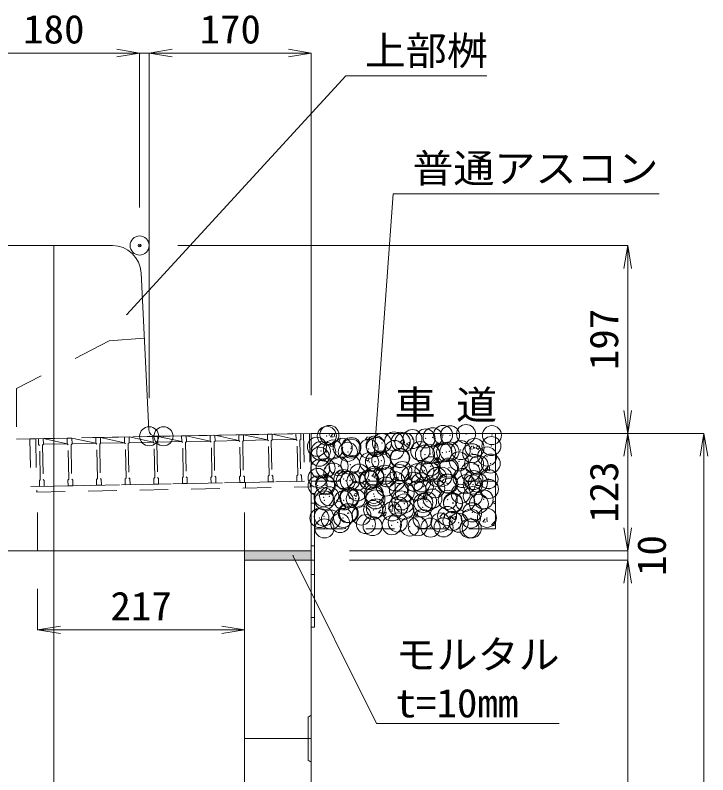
# Model space of a CAD drawing. Units: millimetres at full size. Extents: x 171976 to 209231, y 872007 to 885239.
# Drawn here: x 178186 to 178912, y 882587 to 883384 of the extents above; entities that cross this region are included whole.
import ezdxf
from ezdxf.enums import TextEntityAlignment as Align

# ---------------------------------------------------------------- set-up
doc = ezdxf.new("R2010")
doc.units = ezdxf.units.MM
doc.header["$LTSCALE"] = 40
doc.header["$PDMODE"] = 32
doc.header["$PDSIZE"] = 20
for name, pattern in [('USER1', [2, 1, -1]), ('USER3', [1.35, 0.75, -0.6]), ('USER4', [1.35, 0.75, -0.6])]:
    doc.linetypes.add(name, pattern=pattern)
for name, color, linetype, lineweight in [('0_2', 7, 'Continuous', 20), ('グレーチング', 7, 'USER3', 5), ('ジョイント', 7, 'Continuous', 9), ('ハッチング', 7, 'Continuous', 5), ('モルタル', 7, 'Continuous', 9), ('作業エリア', 11, 'Continuous', 13), ('受枠', 3, 'USER3', 9), ('寸法線', 7, 'Continuous', 13), ('本体', 2, 'Continuous', 13), ('補助線', 8, 'Continuous', 5)]:
    doc.layers.add(name, color=color, linetype=linetype, lineweight=lineweight)
doc.styles.add('ＭＳ 明朝', font='')
doc.styles.get('ＭＳ 明朝').set_extended_font_data('MS Mincho')

# ---------------------------------------------------------------- blocks, each defined once
blk = doc.blocks.new('open_arrow')
at = {"color": 0, "linetype": 'Continuous', "lineweight": -2}
blk.add_lwpolyline([(7.5, 1.25), (0, 0), (7.5, -1.25)], dxfattribs=at)

msp = doc.modelspace()

# ---------------------------------------------------------------- hatches: boundary and pattern name
at = {"layer": 'モルタル'}
msp.add_hatch(color=256, dxfattribs=at).paths.add_polyline_path([(178496.24, 882812.29), (178496.24, 882822.29), (178426.24, 882822.29), (178426.24, 882812.29)])

# ---------------------------------------------------------------- linework, layer by layer
at = {"layer": '0_2'}
msp.add_line((178496.24, 882945.29), (178689.24, 882945.29), dxfattribs=at)
at = {"layer": '0_2', "linetype": 'USER4', "lineweight": 5}
for p, q in [((178496.24, 882895.29), (178689.24, 882895.29)), ((178499.44, 882845.29), (178689.24, 882845.29))]:
    msp.add_line(p, q, dxfattribs=at)
at = {"layer": 'グレーチング'}
for p, q in [((178210.21, 882939.75), (178485.16, 882945.07)), ((178420.29, 882937.81), (178395.18, 882943.33)), ((178450.28, 882938.39), (178425.17, 882943.91)), ((178480.28, 882938.98), (178455.17, 882944.49)), ((178240.32, 882934.33), (178215.21, 882939.85)), ((178270.32, 882934.91), (178245.21, 882940.43)), ((178300.31, 882935.49), (178275.2, 882941.01)), ((178300.31, 882935.49), (178275.32, 882935.01)), ((178330.31, 882936.07), (178305.2, 882941.59)), ((178330.31, 882936.07), (178305.31, 882935.59)), ((178360.3, 882936.65), (178335.19, 882942.17)), ((178360.3, 882936.65), (178335.31, 882936.17)), ((178390.3, 882937.23), (178365.18, 882942.75)), ((178390.3, 882937.23), (178365.3, 882936.75)), ((178420.29, 882937.81), (178395.29, 882937.33)), ((178450.28, 882938.39), (178425.29, 882937.91)), ((178480.28, 882938.98), (178455.28, 882938.49)), ((178240.32, 882934.33), (178215.33, 882933.85)), ((178270.32, 882934.91), (178245.32, 882934.43)), ((178211.18, 882889.76), (178486.13, 882895.08))]:
    msp.add_line(p, q, dxfattribs=at)
for points in [[(178392.01, 882900.26), (178391.31, 882936.25), (178390.3, 882937.23), (178390.18, 882943.23), (178395.18, 882943.33), (178395.29, 882937.33), (178394.31, 882936.31), (178395.01, 882900.32), (178396.03, 882899.34), (178396.15, 882893.34), (178391.15, 882893.24), (178391.03, 882899.24)], [(178425.29, 882937.91), (178424.31, 882936.89), (178425.01, 882900.9), (178426.02, 882899.92), (178426.14, 882893.92), (178421.14, 882893.82), (178421.03, 882899.82), (178422.01, 882900.84), (178421.31, 882936.83), (178420.29, 882937.81), (178420.17, 882943.81), (178425.17, 882943.91)], [(178455.28, 882938.49), (178454.3, 882937.47), (178455, 882901.48), (178456.02, 882900.5), (178456.13, 882894.5), (178451.14, 882894.4), (178451.02, 882900.4), (178452, 882901.42), (178451.3, 882937.41), (178450.28, 882938.39), (178450.17, 882944.39), (178455.17, 882944.49)], [(178481.13, 882894.98), (178481.01, 882900.98), (178481.99, 882902), (178481.3, 882937.99), (178480.28, 882938.98), (178480.16, 882944.97), (178485.16, 882945.07), (178485.28, 882939.07), (178484.3, 882938.05), (178484.99, 882902.06), (178486.01, 882901.08), (178486.13, 882895.08)], [(178210.21, 882939.75), (178215.21, 882939.85), (178215.33, 882933.85), (178214.35, 882932.83), (178215.04, 882896.83), (178216.06, 882895.85), (178216.18, 882889.86), (178211.18, 882889.76), (178211.06, 882895.76), (178212.05, 882896.78), (178211.35, 882932.77), (178210.33, 882933.75)], [(178245.04, 882897.42), (178246.06, 882896.43), (178246.17, 882890.44), (178241.18, 882890.34), (178241.06, 882896.34), (178242.04, 882897.36), (178241.34, 882933.35), (178240.32, 882934.33), (178240.21, 882940.33), (178245.21, 882940.43), (178245.32, 882934.43), (178244.34, 882933.41)], [(178275.03, 882898), (178276.05, 882897.02), (178276.17, 882891.02), (178271.17, 882890.92), (178271.05, 882896.92), (178272.03, 882897.94), (178271.34, 882933.93), (178270.32, 882934.91), (178270.2, 882940.91), (178275.2, 882941.01), (178275.32, 882935.01), (178274.34, 882933.99)], [(178305.03, 882898.58), (178306.05, 882897.6), (178306.16, 882891.6), (178301.16, 882891.5), (178301.05, 882897.5), (178302.03, 882898.52), (178301.33, 882934.51), (178300.31, 882935.49), (178300.2, 882941.49), (178305.2, 882941.59), (178305.31, 882935.59), (178304.33, 882934.57)], [(178335.02, 882899.16), (178336.04, 882898.18), (178336.16, 882892.18), (178331.16, 882892.08), (178331.04, 882898.08), (178332.02, 882899.1), (178331.33, 882935.09), (178330.31, 882936.07), (178330.19, 882942.07), (178335.19, 882942.17), (178335.31, 882936.17), (178334.33, 882935.15)], [(178362.02, 882899.68), (178361.32, 882935.67), (178360.3, 882936.65), (178360.19, 882942.65), (178365.18, 882942.75), (178365.3, 882936.75), (178364.32, 882935.73), (178365.02, 882899.74), (178366.04, 882898.76), (178366.15, 882892.76), (178361.15, 882892.66), (178361.04, 882898.66)]]:
    msp.add_lwpolyline(points, close=True, dxfattribs=at)
at = {"layer": 'ジョイント'}
for p, q in [((178496.24, 882882.29), (178499.44, 882882.29)), ((178496.24, 882882.29), (178496.24, 882742.29)), ((178499.44, 882882.29), (178499.44, 882742.29)), ((178496.24, 882742.29), (178499.44, 882742.29))]:
    msp.add_line(p, q, dxfattribs=at)
at = {"layer": 'ジョイント', "linetype": 'USER3', "lineweight": 5}
for p, q in [((178496.24, 882872.29), (178499.44, 882872.29)), ((178496.24, 882827.29), (178499.44, 882827.29)), ((178496.24, 882797.29), (178499.44, 882797.29)), ((178496.24, 882752.29), (178499.44, 882752.29))]:
    msp.add_line(p, q, dxfattribs=at)
at = {"layer": 'ハッチング'}
for p, q in [((178516.29, 882941.83), (178518.74, 882944.75)), ((178520.92, 882941.84), (178520.34, 882945.03)), ((178515.85, 882932.66), (178519.81, 882936.78)), ((178516.29, 882941.81), (178519.33, 882941.55)), ((178520.8, 882932.01), (178520.24, 882936.83)), ((178522.89, 882938.31), (178525.42, 882936.6)), ((178523.18, 882938.95), (178526.74, 882940.32)), ((178525.49, 882936.58), (178526.52, 882939.65)), ((178552.73, 882938.64), (178555.18, 882941.56)), ((178552.73, 882938.62), (178555.76, 882938.36)), ((178557.36, 882938.65), (178556.77, 882941.84)), ((178589.16, 882935.44), (178592.2, 882935.17)), ((178589.17, 882935.45), (178591.62, 882938.37)), ((178593.8, 882935.47), (178593.21, 882938.65)), ((178596.19, 882934.88), (178599.75, 882936.25)), ((178598.5, 882932.51), (178599.53, 882935.58)), ((178630.23, 882932.28), (178629.65, 882935.46)), ((178516.17, 882931.99), (178520.69, 882931.29)), ((178570.07, 882924.25), (178574.02, 882928.37)), ((178575.01, 882923.6), (178574.45, 882928.42)), ((178595.9, 882934.24), (178598.42, 882932.53)), ((178625.6, 882932.26), (178628.05, 882935.18)), ((178625.6, 882932.25), (178628.64, 882931.98)), ((178662.04, 882929.08), (178664.49, 882931.99)), ((178662.04, 882929.06), (178665.08, 882928.8)), ((178666.67, 882929.09), (178666.08, 882932.27)), ((178668.9, 882930.17), (178671.43, 882928.46)), ((178669.2, 882930.81), (178672.75, 882932.18)), ((178671.5, 882928.44), (178672.53, 882931.51)), ((178553.51, 882918.5), (178557.06, 882919.86)), ((178570.38, 882923.58), (178574.9, 882922.88)), ((178624.28, 882915.84), (178628.24, 882919.97)), ((178629.23, 882915.19), (178628.67, 882920.02)), ((178553.21, 882917.85), (178555.74, 882916.15)), ((178555.81, 882916.12), (178556.84, 882919.19)), ((178624.6, 882915.17), (178629.12, 882914.47)), ((178626.22, 882913.78), (178628.75, 882912.08)), ((178626.51, 882914.43), (178630.07, 882915.8)), ((178628.82, 882912.05), (178629.85, 882915.12)), ((178678.5, 882907.43), (178682.46, 882911.56)), ((178683.45, 882906.78), (178682.89, 882911.61)), ((178510.82, 882902.11), (178514.38, 882903.48)), ((178523.34, 882903.62), (178525.79, 882906.53)), ((178523.34, 882903.6), (178526.38, 882903.34)), ((178527.97, 882903.63), (178527.39, 882906.81)), ((178564.41, 882900.44), (178563.82, 882903.63)), ((178678.82, 882906.76), (178683.33, 882906.06)), ((178510.53, 882901.47), (178513.06, 882899.76)), ((178513.13, 882899.74), (178514.16, 882902.81)), ((178559.78, 882900.43), (178562.23, 882903.35)), ((178559.78, 882900.41), (178562.81, 882900.15)), ((178583.54, 882897.4), (178586.06, 882895.7)), ((178583.83, 882898.05), (178587.39, 882899.41)), ((178586.14, 882895.67), (178587.17, 882898.74)), ((178596.21, 882897.24), (178598.66, 882900.16)), ((178596.21, 882897.23), (178599.25, 882896.96)), ((178600.85, 882897.25), (178600.26, 882900.44)), ((178632.65, 882894.05), (178635.1, 882896.97)), ((178637.28, 882894.07), (178636.7, 882897.25)), ((178632.65, 882894.04), (178635.69, 882893.77)), ((178656.54, 882893.33), (178659.07, 882891.63)), ((178656.83, 882893.98), (178660.39, 882895.34)), ((178659.14, 882891.6), (178660.17, 882894.67)), ((178669.09, 882890.86), (178671.54, 882893.78)), ((178669.09, 882890.85), (178672.12, 882890.58)), ((178673.72, 882890.88), (178673.13, 882894.06)), ((178540.85, 882881.02), (178543.38, 882879.31)), ((178541.15, 882881.66), (178544.7, 882883.03)), ((178543.45, 882879.29), (178544.48, 882882.36)), ((178522.59, 882874.77), (178526.54, 882878.89)), ((178522.9, 882874.09), (178527.42, 882873.39)), ((178527.53, 882874.11), (178526.97, 882878.94)), ((178613.86, 882876.95), (178616.39, 882875.24)), ((178614.15, 882877.59), (178617.71, 882878.96)), ((178616.46, 882875.22), (178617.49, 882878.29)), ((178686.86, 882872.88), (178689.24, 882871.27)), ((178687.16, 882873.52), (178689.24, 882874.33)), ((178499.44, 882865.65), (178502.02, 882866.64)), ((178499.44, 882863.77), (178500.7, 882862.93)), ((178500.77, 882862.9), (178501.8, 882865.97)), ((178530.39, 882865.4), (178532.84, 882868.32)), ((178530.39, 882865.39), (178533.42, 882865.12)), ((178535.02, 882865.42), (178534.43, 882868.6)), ((178566.83, 882862.22), (178569.28, 882865.13)), ((178571.46, 882862.23), (178570.87, 882865.41)), ((178576.8, 882866.36), (178580.76, 882870.48)), ((178577.12, 882865.68), (178581.64, 882864.98)), ((178581.75, 882865.71), (178581.19, 882870.53)), ((178566.83, 882862.2), (178569.86, 882861.94)), ((178571.18, 882860.56), (178573.7, 882858.86)), ((178571.47, 882861.21), (178575.02, 882862.57)), ((178573.78, 882858.83), (178574.81, 882861.9)), ((178603.26, 882859.03), (178605.71, 882861.95)), ((178603.26, 882859.01), (178606.3, 882858.75)), ((178607.89, 882859.04), (178607.31, 882862.23)), ((178631.02, 882857.95), (178634.98, 882862.07)), ((178631.34, 882857.28), (178635.85, 882856.58)), ((178635.97, 882857.3), (178635.4, 882862.12)), ((178639.7, 882855.84), (178642.15, 882858.76)), ((178639.7, 882855.83), (178642.74, 882855.56)), ((178644.33, 882855.85), (178643.74, 882859.04)), ((178644.18, 882856.49), (178646.71, 882854.79)), ((178644.47, 882857.14), (178648.03, 882858.51)), ((178646.78, 882854.76), (178647.81, 882857.83)), ((178680.77, 882852.67), (178680.18, 882855.85)), ((178676.14, 882852.65), (178678.59, 882855.57)), ((178676.14, 882852.64), (178679.17, 882852.37)), ((178685.23, 882849.54), (178689.19, 882853.66)), ((178685.55, 882848.87), (178689.24, 882848.3)), ((178529.99, 882845.29), (178532.34, 882846.19)), ((178532.05, 882845.29), (178532.12, 882845.52))]:
    msp.add_line(p, q, dxfattribs=at)
for p in [(178512.47, 882942.75), (178515.14, 882943.74), (178623.41, 882941.21), (178634.33, 882943.63), (178641.72, 882943.31), (178658.48, 882944.64), (178685.6, 882943.5), (178570.29, 882935.2), (178583, 882936.88), (178589.98, 882936.48), (178593.79, 882936.13), (178602.24, 882939.41), (178616.06, 882940.05), (178502.07, 882931.37), (178506.25, 882926.77), (178511.85, 882925.84), (178518.96, 882928.44), (178529.19, 882930.23), (178534.54, 882925.96), (178537.93, 882929.42), (178538.2, 882930.98), (178556.31, 882929.08), (178563.59, 882932.67), (178564.16, 882931.04), (178583.42, 882927.94), (178610.54, 882926.79), (178633.68, 882925.27), (178637.66, 882925.64), (178641.1, 882926.4), (178652.92, 882927.8), (178667.49, 882930.2), (178685, 882932.03), (178504.91, 882920.87), (178588.88, 882919.37), (178589.36, 882919.57), (178615.44, 882923.14), (178620.96, 882923.6), (178664.78, 882924.5), (178680.57, 882921.07), (178524.84, 882910.94), (178537.32, 882912.51), (178556.92, 882915.17), (178562.98, 882915.76), (178569.64, 882916.84), (178621.32, 882910.9), (178640.48, 882909.48), (178650.94, 882915.99), (178666.87, 882913.29), (178671.64, 882911.99), (178684.35, 882913.67), (178505.6, 882908.41), (178511.23, 882908.93), (178519.29, 882904.27), (178546.41, 882903.12), (178573.53, 882901.98), (178588.74, 882902.66), (178591.69, 882905.82), (178607.6, 882903.56), (178614.83, 882906.23), (178620.31, 882905.23), (178639.55, 882907.77), (178663.12, 882904.84), (178502.89, 882898.59), (178530.01, 882897.44), (178532.44, 882895.65), (178536.7, 882895.59), (178543.56, 882895.13), (178556.28, 882896.8), (178557.12, 882896.3), (178562.07, 882900.73), (178562.36, 882898.85), (178575.51, 882899.34), (178584.24, 882895.15), (178600.65, 882900.83), (178603.86, 882894.66), (178611.36, 882894.01), (178627.77, 882899.69), (178633.49, 882899.75), (178654.89, 882898.54), (178666.25, 882896.38), (178670.99, 882893.63), (178682, 882897.39), (178502.81, 882890.56), (178510.62, 882892.02), (178511.48, 882890.91), (178574.24, 882889.58), (178588.13, 882885.74), (178614.21, 882889.32), (178626.19, 882887.73), (178638.48, 882892.86), (178639.87, 882892.57), (178658.27, 882891.95), (178665.6, 882891.72), (178682.52, 882887.06), (178509.19, 882878.45), (178514.99, 882879.41), (178536.08, 882878.68), (178544.61, 882884.49), (178561.74, 882881.94), (178562.15, 882879.3), (178594.23, 882883.52), (178606.95, 882885.2), (178652.89, 882881.97), (178665.63, 882879.47), (178510, 882875.11), (178530.19, 882875.09), (178536.31, 882877.3), (178542.91, 882876.77), (178563.42, 882876.15), (178590.54, 882875.01), (178593.64, 882871.8), (178613.59, 882872.41), (178617.66, 882873.86), (178623.26, 882876.89), (178639.25, 882875.66), (178644.78, 882872.72), (178644.91, 882871.92), (178657.63, 882873.59), (178671.9, 882871.57), (178676.87, 882876.13), (178534.39, 882861.63), (178535.46, 882861.77), (178561.12, 882865.03), (178564.01, 882866.72), (178580.87, 882863.49), (178587.51, 882868.83), (178593.59, 882865.16), (178612.83, 882867.69), (178665.02, 882862.56), (178504.76, 882856.55), (178509.38, 882858.2), (178516.83, 882855.06), (178529.55, 882856.73), (178548.79, 882859.26), (178612.97, 882855.5), (178638.63, 882858.75), (178663.5, 882856.09), (178680.42, 882856.75), (178510.01, 882845.66), (178526.41, 882851.34), (178553.53, 882850.2), (178560.5, 882848.11), (178580.65, 882849.05), (178586.89, 882851.92), (178599.46, 882847.66), (178607.77, 882847.9), (178621.17, 882846.58), (178631.55, 882851.88), (178634.89, 882846.76), (178644.26, 882853.56), (178650.79, 882851.66), (178664.4, 882845.65), (178662, 882845.61)]:
    msp.add_point(p, dxfattribs=at)
at = {"layer": 'モルタル'}
msp.add_lwpolyline([(178426.24, 882822.29), (178496.24, 882822.29), (178496.24, 882812.29), (178426.24, 882812.29)], close=True, dxfattribs=at)
at = {"layer": '作業エリア'}
for p in [(178316.24, 883142.29), (178326.24, 882942.29), (178341.24, 882942.29)]:
    msp.add_point(p, dxfattribs=at)
at = {"layer": '受枠'}
for p, q in [((178201.21, 882939.57), (178494.16, 882945.24)), ((178488.16, 882945.13), (178489.13, 882895.14)), ((178494.16, 882945.24), (178495.24, 882889.26)), ((178201.21, 882939.57), (178202.18, 882889.58)), ((178207.21, 882939.69), (178208.3, 882883.7)), ((178489.13, 882895.14), (178202.18, 882889.58)), ((178208.3, 882883.7), (178495.24, 882889.26))]:
    msp.add_line(p, q, dxfattribs=at)
at = {"layer": '受枠', "linetype": 'Continuous'}
msp.add_line((178427.14, 882893.94), (178427.26, 882887.94), dxfattribs=at)
at = {"layer": '寸法線'}
for p, q in [((178136.24, 883344.11), (178316.24, 883344.11)), ((178268.24, 883344.11), (178374.24, 883344.11)), ((178316.24, 883182.29), (178316.24, 883344.11)), ((178316.24, 883182.29), (178316.24, 883344.11)), ((178326.24, 882982.29), (178326.24, 883344.11)), ((178326.24, 883344.11), (178496.24, 883344.11)), ((178326.24, 882982.29), (178326.24, 883344.11)), ((178496.24, 882985.29), (178496.24, 883344.11)), ((178356.24, 883142.29), (178827.97, 883142.29)), ((178827.97, 882945.29), (178827.97, 883142.29)), ((178536.24, 882945.29), (178827.97, 882945.29)), ((178536.24, 882945.29), (178907.97, 882945.29)), ((178536.24, 882945.29), (178827.97, 882945.29)), ((178827.97, 882822.29), (178827.97, 882945.29)), ((178907.97, 882162.29), (178907.97, 882945.29)), ((178827.97, 882764.29), (178827.97, 882870.29)), ((178536.24, 882822.29), (178827.97, 882822.29)), ((178536.24, 882822.29), (178827.97, 882822.29)), ((178536.24, 882812.29), (178827.97, 882812.29)), ((178536.24, 882812.29), (178827.97, 882812.29)), ((178827.97, 882162.29), (178827.97, 882812.29)), ((178209.24, 882782.29), (178209.24, 882739.38)), ((178426.24, 882772.28), (178426.24, 882739.38)), ((178209.24, 882739.38), (178426.24, 882739.38))]:
    msp.add_line(p, q, dxfattribs=at)
for points in [[(178302.62, 883069.6), (178532.28, 883320.26), (178680.33, 883320.26)], [(178562.2, 882921.78), (178582.2, 883196.41), (178860.88, 883196.41)], [(178476.87, 882817.28), (178564.63, 882641.13), (178756.23, 882641.13)]]:
    msp.add_lwpolyline(points, dxfattribs=at)
at = {"layer": '本体'}
for p, q in [((178164.78, 883142.29), (178287.71, 883142.29)), ((178325.91, 882948.94), (178317.67, 883113.78)), ((178341.24, 882942.29), (178496.24, 882945.29)), ((178496.24, 882822.29), (178496.24, 882945.29)), ((178341.24, 882942.29), (178332.9, 882942.29)), ((178496.24, 882822.29), (177956.24, 882822.29)), ((178426.24, 882506.32), (178426.24, 882812.29)), ((178496.24, 882812.29), (178426.24, 882812.29)), ((178496.24, 882162.29), (178496.24, 882812.29))]:
    msp.add_line(p, q, dxfattribs=at)
at = {"layer": '本体', "linetype": 'USER1'}
for p, q in [((178284.24, 883042.29), (178187.24, 882992.29)), ((178321.09, 883045.29), (178284.24, 883042.29)), ((178187.24, 882992.29), (178187.24, 882939.3)), ((178187.24, 882939.3), (178341.24, 882942.29)), ((178209.24, 882822.29), (178209.24, 882889.72)), ((178426.24, 882822.29), (178426.24, 882893.92))]:
    msp.add_line(p, q, dxfattribs=at)
at = {"layer": '本体', "lineweight": 9}
for p, q in [((178496.24, 882649.79), (178493.04, 882647.79)), ((178493.04, 882647.79), (178493.04, 882602.79)), ((178493.04, 882602.79), (178496.24, 882600.79))]:
    msp.add_line(p, q, dxfattribs=at)
at = {"layer": '本体'}
for centre, radius, start, end in [((178287.71, 883112.29), 30, 2.86241, 90), ((178332.9, 882949.29), 7, 182.86241, 270)]:
    msp.add_arc(centre, radius, start, end, dxfattribs=at)
at = {"layer": '補助線', "lineweight": 13}
for p, q in [((178226.24, 882162.29), (178226.24, 883142.29)), ((178689.24, 882945.29), (178689.24, 882845.29)), ((178496.24, 882812.29), (178499.44, 882812.29)), ((178496.24, 882625.29), (178426.24, 882625.29))]:
    msp.add_line(p, q, dxfattribs=at)
at = {"layer": '補助線', "lineweight": 9}
msp.add_circle((178316.24, 883142.29), 1.5, dxfattribs=at)

# ---------------------------------------------------------------- block references
at = {"layer": '寸法線'}
for p, xscale, yscale, rotation in [((178316.24, 883344.11), 3.2, 3.2, 180), ((178316.24, 883344.11), 3.2, 3.2, 180), ((178496.24, 883344.11), 3.2, 3.2, 180), ((178827.97, 883142.29), 3.2, 3.2, 270), ((178302.62, 883069.6), 0.133, 0.133, 47.5), ((178827.97, 882945.29), 3.2, 3.2, 90), ((178827.97, 882945.29), 3.2, 3.2, 270), ((178907.97, 882945.29), 3.2, 3.2, 270), ((178562.2, 882921.78), 0.16, 0.16, 85.8), ((178827.97, 882822.29), 3.2, 3.2, 90), ((178827.97, 882822.29), 3.2, 3.2, 90), ((178476.87, 882817.28), 0.133, 0.133, 296.5), ((178827.97, 882812.29), 3.2, 3.2, 270), ((178827.97, 882812.29), 3.2, 3.2, 270), ((178426.24, 882739.38), 3.2, 3.2, 180)]:
    msp.add_blockref('open_arrow', p, dxfattribs=dict(at, xscale=xscale, yscale=yscale, rotation=rotation))
at = {"layer": '寸法線', "xscale": 3.2, "yscale": 3.2}
for p in [(178326.24, 883344.11), (178326.24, 883344.11), (178209.24, 882739.38)]:
    msp.add_blockref('open_arrow', p, dxfattribs=at)

# ---------------------------------------------------------------- texts
at = {"layer": '0_2', "style": 'ＭＳ 明朝', "width": 1.05}
msp.add_text('車 道', height=30.02, dxfattribs=at).set_placement((178583.56, 882951.2), align=Align.BOTTOM_LEFT)
at = {"layer": '寸法線', "style": 'ＭＳ 明朝', "width": 1.05}
for s, p in [('180', (178226.24, 883369.11)), ('170', (178411.24, 883369.11)), ('217', (178317.74, 882764.38))]:
    msp.add_text(s, height=30.02, dxfattribs=at).set_placement(p, align=Align.MIDDLE_CENTER)
for s, p in [('上部桝', (178552.28, 883361.58)), ('普通アスコン', (178602.2, 883238.24))]:
    msp.add_text(s, height=30.02, dxfattribs=at).set_placement(p, align=Align.TOP_LEFT)
for s, p in [('197', (178802.97, 883043.79)), ('123', (178802.97, 882883.79)), ('10', (178852.97, 882817.29))]:
    msp.add_text(s, height=30.02, rotation=90, dxfattribs=at).set_placement(p, align=Align.MIDDLE_CENTER)
for s, p in [('モルタル', (178584.63, 882689.43)), ('t=10mm', (178584.63, 882638.58))]:
    msp.add_text(s, height=30.02, dxfattribs=at).set_placement(p, align=Align.BOTTOM_LEFT)

doc.saveas('drawing.dxf')
